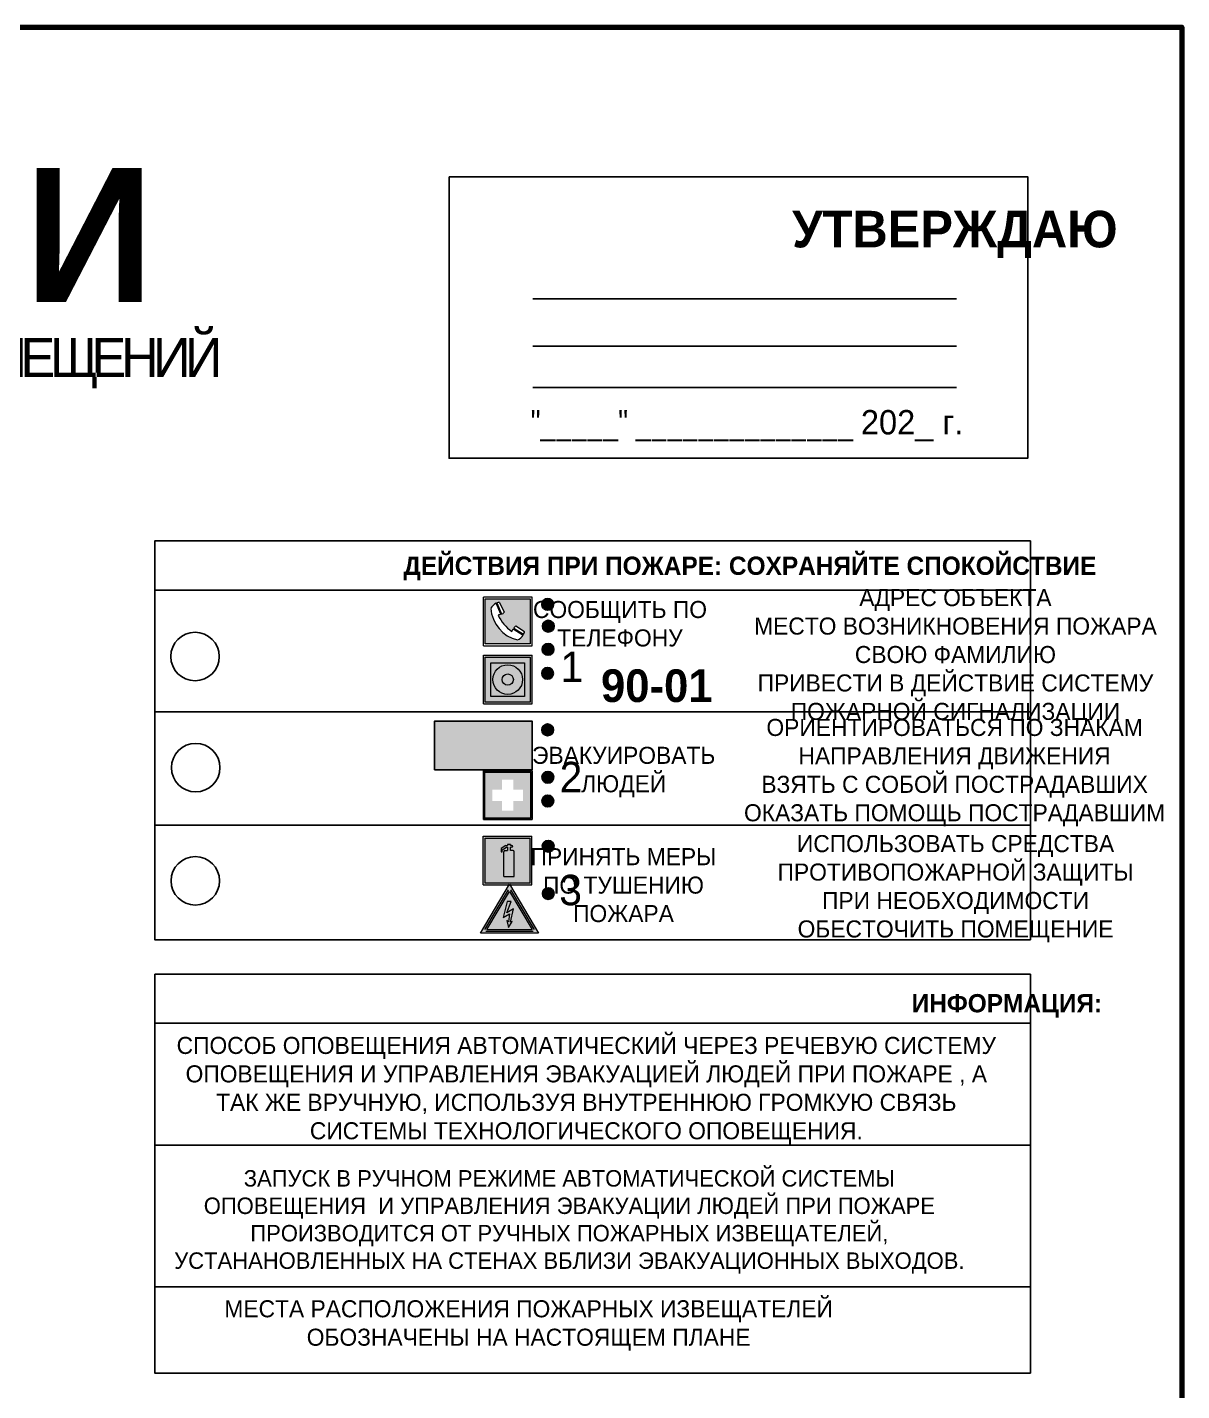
# Model space of a CAD drawing. Header units: millimetres. Extents: x 13810 to 67229, y 12374 to 21950.
# Drawn here: x 40723.1 to 40912.7, y 18863.2 to 19087 of the extents above; entities that cross this region are included whole.
import ezdxf

# ---------------------------------------------------------------- set-up
doc = ezdxf.new("R2010")
doc.units = ezdxf.units.MM
doc.styles.add('обычный', font='arial.ttf')

# ---------------------------------------------------------------- blocks, each defined once
blk = doc.blocks.new('A$C3E6D3DDE')
at = {"lineweight": 5}
h = blk.add_hatch(color=40, dxfattribs=at)
h.paths.add_polyline_path([(24.1, 1.45), (16.46, -11.35), (31.74, -11.35)])
h.paths.add_polyline_path([(24.09, -0.46), (30.03, -10.41), (18.14, -10.41)], flags=16)
h.paths.add_polyline_path([(24.54, -3.08), (23.41, -6.02), (25.13, -5.01), (24.33, -8.5), (24.82, -8.27), (23.79, -9.86), (23.4, -8.04), (23.8, -8.43), (24.04, -6.29), (22.39, -7.25), (23.44, -3.08)], flags=0)
h = blk.add_hatch(color=256, dxfattribs=at)
h.paths.add_polyline_path([(24.37, 0.03, 0.567511), (23.82, 0.03), (17.59, -10.4, 0.582454), (17.86, -10.88), (30.32, -10.88, 0.582149), (30.6, -10.4)])
h.paths.add_polyline_path([(24.09, -0.46), (18.14, -10.41), (30.03, -10.41)], flags=16)
h.paths.add_polyline_path([(24.54, -3.08), (23.41, -6.02), (25.13, -5.01), (24.33, -8.5), (24.82, -8.27), (23.79, -9.86), (23.4, -8.04), (23.8, -8.43), (24.04, -6.29), (22.39, -7.25), (23.44, -3.08)], flags=0)
h = blk.add_hatch(color=40, dxfattribs=at)
h.paths.add_polyline_path([(24.09, -0.46), (18.14, -10.41), (30.03, -10.41)])
h.paths.add_polyline_path([(24.82, -8.27), (23.79, -9.86), (23.4, -8.04), (23.8, -8.43), (24.04, -6.29), (22.39, -7.25), (23.44, -3.08), (24.54, -3.08), (23.41, -6.02), (25.13, -5.01), (24.33, -8.5)], flags=16)
at = {"color": 40, "lineweight": 5}
for p, q in [((16.46, -11.35), (24.1, 1.45)), ((24.1, 1.45), (31.74, -11.35))]:
    blk.add_line(p, q, dxfattribs=at)
at = {"lineweight": 5}
for p, q in [((17.59, -10.4), (23.82, 0.03)), ((24.37, 0.03), (30.6, -10.4)), ((18.14, -10.41), (24.09, -0.46)), ((23.44, -3.08), (22.39, -7.25)), ((23.41, -6.02), (24.54, -3.08)), ((24.54, -3.08), (23.44, -3.08)), ((24.09, -0.46), (30.03, -10.41)), ((22.39, -7.25), (24.04, -6.29)), ((25.13, -5.01), (23.41, -6.02)), ((24.04, -6.29), (23.8, -8.43)), ((24.33, -8.5), (25.13, -5.01)), ((18.14, -10.41), (30.03, -10.41)), ((23.8, -8.43), (23.4, -8.04)), ((23.4, -8.04), (23.79, -9.86)), ((23.79, -9.86), (24.82, -8.27)), ((24.82, -8.27), (24.33, -8.5)), ((17.86, -10.88), (30.32, -10.88))]:
    blk.add_line(p, q, dxfattribs=at)
at = {"color": 50, "lineweight": 5}
blk.add_line((31.74, -11.35), (16.46, -11.35), dxfattribs=at)
blk = doc.blocks.new('A$C456E1F9C')
at = {"lineweight": 5}
h = blk.add_hatch(color=242, dxfattribs=at)
h.paths.add_polyline_path([(0.51, -1.47), (0.51, -13.26), (12.29, -13.26), (12.29, -1.47)])
h.paths.add_polyline_path([(5.42, -4.95, -0.254479), (4.78, -5.4), (3.52, -2.53, -0.209735), (4.23, -2.4)], flags=16)
h.paths.add_polyline_path([(8.53, -8.6), (10.87, -10.17), (10.54, -10.76), (8.03, -9.13, -0.192251)], flags=16)
h.paths.add_polyline_path([(4.61, -5.49, 0.005518), (3.87, -5.72, 0.128647), (7.49, -10.01, 0.00809), (7.83, -9.33), (10.47, -10.97, -0.16736), (8.99, -12.25, -0.327862), (1.95, -3.95, -0.166952), (3.36, -2.62)], flags=16)
at = {"color": 242, "lineweight": 5}
for p, q in [((0, -13.77), (0, -0.97)), ((12.8, -0.97), (0, -0.97)), ((4.61, -5.49), (3.36, -2.62)), ((3.52, -2.53), (4.78, -5.4)), ((4.23, -2.4), (5.42, -4.95)), ((12.8, -13.77), (12.8, -0.97)), ((7.83, -9.33), (10.47, -10.97)), ((8.03, -9.13), (10.54, -10.76)), ((10.81, -10.12), (8.53, -8.6)), ((10.54, -10.76), (10.8, -10.3)), ((10.8, -10.3), (10.81, -10.12)), ((0, -13.77), (12.8, -13.77))]:
    blk.add_line(p, q, dxfattribs=at)
blk.add_lwpolyline([(0.51, -1.47), (12.29, -1.47), (12.29, -13.26), (0.51, -13.26)], close=True, dxfattribs=at)
for centre, radius, start, end in [((4.59, -5.34), 2.99, 114.2845, 152.1974), ((4.02, -3.27), 0.891, 76.3284, 123.7092), ((11.12, -3.31), 9.19, 183.9915, 256.6009), ((14.98, -39.1), 35.17, 107.1487, 108.4135), ((13.86, -0.94), 11.08, 205.5536, 234.8762), ((4.68, -4.59), 0.824, 276.9621, 334.0723), ((-13.31, 0.8), 23.44, 332.5487, 334.4027), ((8.94, -9.5), 0.989, 114.4092, 157.9388), ((7.87, -9.46), 3, 291.9291, 329.9329)]:
    blk.add_arc(centre, radius, start, end, dxfattribs=at)
blk = doc.blocks.new('A$C54414219')
at = {"true_color": 0xffffff}
h = blk.add_hatch(color=7, dxfattribs=at)
h.paths.add_polyline_path([(2.39, -9.45), (2.39, -18.3), (11.23, -18.3), (11.23, -9.45)], flags=0)
h.paths.add_polyline_path([(10.71, -13.87, -1), (2.92, -13.87, -1)], flags=0)
h.paths.add_polyline_path([(8.3, -13.87, -1), (5.33, -13.87, -1)], flags=0)
h.paths.add_polyline_path([(0.41, -7.47), (0.41, -20.27), (13.21, -20.27), (13.21, -7.47)])
h.paths.add_polyline_path([(0.92, -19.77), (12.71, -19.77), (12.71, -7.98), (0.92, -7.98)], flags=16)
h.paths.add_polyline_path([(11.23, -9.45), (11.23, -18.3), (2.39, -18.3), (2.39, -9.45)], flags=0)
at = {"lineweight": 5}
h = blk.add_hatch(color=242, dxfattribs=at)
h.paths.add_polyline_path([(12.71, -7.98), (0.92, -7.98), (0.92, -19.77), (12.71, -19.77)])
h.paths.add_polyline_path([(11.23, -18.3), (2.39, -18.3), (2.39, -9.45), (11.23, -9.45)], flags=16)
h.paths.add_polyline_path([(10.71, -13.87, -1), (2.92, -13.87, -1)], flags=0)
h.paths.add_polyline_path([(8.3, -13.87, -1), (5.33, -13.87, -1)], flags=0)
at = {"true_color": 0xffffff}
h = blk.add_hatch(color=7, dxfattribs=at)
h.paths.add_polyline_path([(2.39, -9.45), (2.39, -18.3), (11.23, -18.3), (11.23, -9.45)])
h.paths.add_polyline_path([(10.71, -13.87, -1), (2.92, -13.87, -1)], flags=16)
h.paths.add_polyline_path([(8.3, -13.87, -1), (5.33, -13.87, -1)], flags=0)
at = {"lineweight": 5}
h = blk.add_hatch(color=242, dxfattribs=at)
h.paths.add_polyline_path([(2.92, -13.87, 1), (10.71, -13.87, 1)])
h.paths.add_polyline_path([(8.3, -13.87, -1), (5.33, -13.87, -1)], flags=16)
at = {"color": 242, "lineweight": 5}
for p, q in [((0.41, -20.27), (0.41, -7.47)), ((0.41, -7.47), (13.21, -7.47)), ((0.41, -7.47), (13.21, -7.47)), ((13.21, -20.27), (13.21, -7.47)), ((0.41, -20.27), (13.21, -20.27))]:
    blk.add_line(p, q, dxfattribs=at)
for points in [[(0.92, -7.98), (12.71, -7.98), (12.71, -19.77), (0.92, -19.77)], [(2.39, -9.45), (11.23, -9.45), (11.23, -18.3), (2.39, -18.3)]]:
    blk.add_lwpolyline(points, close=True, dxfattribs=at)
for radius in [3.89, 1.49]:
    blk.add_circle((6.81, -13.87), radius, dxfattribs=at)
blk = doc.blocks.new('A$C32E8229D')
at = {"true_color": 0xffffff}
blk.add_hatch(color=7, dxfattribs=at).paths.add_polyline_path([(0, 0), (0, -8), (16, -8), (16, 0)])
h = blk.add_hatch(color=126)
h.paths.add_polyline_path([(0.2, -0.2), (15.8, -0.2), (15.8, -7.8), (0.2, -7.8)])
h.paths.add_polyline_path([(13.49, -2.05), (12.08, -2.05), (11.37, -2.63, 0.162397), (11.29, -2.84), (11.29, -3.63), (10.35, -3.63), (10.35, -4.05), (11.68, -4.05), (11.68, -3.48), (12.26, -4.28), (11.29, -5.1), (11.29, -6.78), (11.85, -6.78), (11.85, -5.44), (12.8, -4.64), (12.8, -5.94), (14.46, -5.94), (14.46, -5.39), (13.45, -5.39), (13.45, -3.97), (12.46, -2.59), (13.15, -2.59), (13.69, -3.34), (14.18, -3)], flags=16)
h.paths.add_polyline_path([(10.74, -1.82, 1), (11.8, -1.82, 1)], flags=16)
h.paths.add_polyline_path([(9.39, -3.59), (5.99, -3.59), (6.56, -3.03), (5.91, -3.03), (5.1, -3.83), (5.91, -4.64), (6.56, -4.64), (5.99, -4.09), (9.39, -4.09)], flags=16)
h.paths.add_polyline_path([(4.29, -1.08), (1.72, -1.08), (1.72, -6.6), (4.29, -6.6)], flags=16)
at = {"color": 126}
blk.add_lwpolyline([(16, -8), (0, -8), (0, 0), (16, 0)], close=True, dxfattribs=at)
blk = doc.blocks.new('A$C18900ED3')
h = blk.add_hatch(color=126)
h.paths.add_polyline_path([(-0.18, -0.18), (-7.02, -0.18), (-7.02, -7.02), (-0.18, -7.02)])
h.paths.add_polyline_path([(-5.89, -4.46), (-5.89, -2.77), (-4.46, -2.77), (-4.46, -1.31), (-2.77, -1.31), (-2.77, -2.77), (-1.33, -2.77), (-1.33, -4.46), (-2.77, -4.46), (-2.77, -5.89), (-4.46, -5.89), (-4.46, -4.46)], flags=16)
at = {"color": 126}
for p, q in [((-7.2, 0), (-7.2, -7.2)), ((0, 0), (-7.2, 0)), ((0, -7.2), (0, 0)), ((-7.02, -7.02), (-7.02, -0.18)), ((-7.02, -0.18), (-0.18, -0.18)), ((-0.18, -0.18), (-0.18, -7.02)), ((-7.2, -7.2), (0, -7.2)), ((-0.18, -7.02), (-7.02, -7.02))]:
    blk.add_line(p, q, dxfattribs=at)
blk = doc.blocks.new('A$C3AD82952')
at = {"true_color": 0xf5f5ff}
h = blk.add_hatch(color=7, dxfattribs=at)
h.dxf.hatch_style = 1
h.paths.add_polyline_path([(8.21, 8.73, 0.414214), (7.89, 9.05), (7.22, 9.05), (7.22, 9.92), (7.59, 9.92, 1), (7.57, 10.36), (7.22, 10.36), (7.22, 10.6), (6.43, 10.6), (6.43, 10.36), (6.01, 10.36), (4.74, 9.59), (4.74, 8.69), (4.98, 8.73), (4.98, 9.26), (6.12, 9.91), (6.43, 9.91), (6.43, 9.05), (5.76, 9.05, 0.414214), (5.44, 8.73), (5.44, 2.2), (8.21, 2.2)], flags=0)
h.paths.add_polyline_path([(12.8, 12.8), (0, 12.8), (0, 0), (12.8, 0)])
h.paths.add_polyline_path([(0.51, 12.29), (12.29, 12.29), (12.29, 0.51), (0.51, 0.51)], flags=16)
h.paths.add_polyline_path([(4.74, 9.59), (6.01, 10.36), (6.43, 10.36), (6.43, 10.6), (7.22, 10.6), (7.22, 10.36), (7.59, 10.36, -0.94586), (7.59, 9.92), (7.22, 9.92), (7.22, 9.05), (7.89, 9.05, -0.414214), (8.21, 8.73), (8.21, 2.2), (5.44, 2.2), (5.44, 8.73, -0.414214), (5.76, 9.05), (6.43, 9.05), (6.43, 9.91), (6.12, 9.91), (4.98, 9.26), (4.98, 8.73), (4.74, 8.69)], flags=0)
h = blk.add_hatch(color=242)
h.dxf.hatch_style = 1
h.paths.add_polyline_path([(12.29, 12.29), (0.51, 12.29), (0.51, 0.51), (12.29, 0.51)])
h.paths.add_polyline_path([(4.74, 8.69), (4.74, 9.59), (6.01, 10.36), (6.43, 10.36), (6.43, 10.6), (7.22, 10.6), (7.22, 10.36), (7.59, 10.36, -0.94586), (7.59, 9.92), (7.22, 9.92), (7.22, 9.05), (7.89, 9.05, -0.414214), (8.21, 8.73), (8.21, 2.2), (5.44, 2.2), (5.44, 8.73, -0.414214), (5.76, 9.05), (6.43, 9.05), (6.43, 9.91), (6.12, 9.91), (4.98, 9.26), (4.98, 8.73)], flags=16)
h = blk.add_hatch(color=7, dxfattribs=at)
h.dxf.hatch_style = 1
h.paths.add_polyline_path([(8.21, 8.73, 0.414214), (7.89, 9.05), (7.22, 9.05), (7.22, 9.92), (7.59, 9.92, 1), (7.57, 10.36), (7.22, 10.36), (7.22, 10.6), (6.43, 10.6), (6.43, 10.36), (6.01, 10.36), (4.74, 9.59), (4.74, 8.69), (4.98, 8.73), (4.98, 9.26), (6.12, 9.91), (6.43, 9.91), (6.43, 9.05), (5.76, 9.05, 0.414214), (5.44, 8.73), (5.44, 2.2), (8.21, 2.2)])
at = {"color": 242, "lineweight": 5}
for p, q in [((0, 0), (0, 12.8)), ((0, 12.8), (12.8, 12.8)), ((12.8, 0), (12.8, 12.8)), ((6.01, 10.36), (4.74, 9.59)), ((4.74, 9.59), (4.74, 8.69)), ((4.74, 8.69), (4.98, 8.73)), ((4.98, 9.26), (6.12, 9.91)), ((4.98, 8.73), (4.98, 9.26)), ((5.44, 2.2), (5.44, 8.73)), ((5.76, 9.05), (6.43, 9.05)), ((6.01, 10.36), (6.43, 10.36)), ((6.12, 9.91), (6.43, 9.91)), ((7.22, 10.6), (6.43, 10.6)), ((6.43, 10.6), (6.43, 10.36)), ((6.43, 9.91), (6.43, 9.05)), ((7.22, 10.36), (7.22, 10.6)), ((7.59, 10.36), (7.22, 10.36)), ((7.22, 9.05), (7.22, 9.92)), ((7.59, 9.92), (7.22, 9.92)), ((7.89, 9.05), (7.22, 9.05)), ((8.21, 2.2), (8.21, 8.73)), ((0, 0), (12.8, 0)), ((5.44, 2.2), (8.21, 2.2))]:
    blk.add_line(p, q, dxfattribs=at)
blk.add_lwpolyline([(0.51, 12.29), (12.29, 12.29), (12.29, 0.51), (0.51, 0.51)], close=True, dxfattribs=at)
for centre, radius, start, end in [((5.76, 8.73), 0.32, 90, 180), ((7.58, 10.14), 0.223, 273.1875, 86.8125), ((7.89, 8.73), 0.32, 0, 90)]:
    blk.add_arc(centre, radius, start, end, dxfattribs=at)

msp = doc.modelspace()

# ---------------------------------------------------------------- hatches: boundary and pattern name
at = {"lineweight": 0}
h = msp.add_hatch(color=256, dxfattribs=at)
h.dxf.hatch_style = 1
h.paths.add_polyline_path([(40807.61, 18992.27, 1), (40809.54, 18992.27, 1)])
h = msp.add_hatch(color=256, dxfattribs=at)
h.dxf.hatch_style = 1
h.paths.add_polyline_path([(40807.71, 18988.69, 1), (40809.65, 18988.69, 1)])
h = msp.add_hatch(color=256, dxfattribs=at)
h.dxf.hatch_style = 1
h.paths.add_polyline_path([(40807.68, 18984.88, 1), (40809.61, 18984.88, 1)])
h = msp.add_hatch(color=256, dxfattribs=at)
h.dxf.hatch_style = 1
h.paths.add_polyline_path([(40807.59, 18980.95, 1), (40809.52, 18980.95, 1)])
h = msp.add_hatch(color=256, dxfattribs=at)
h.dxf.hatch_style = 1
h.paths.add_polyline_path([(40807.6, 18971.68, 1), (40809.54, 18971.68, 1)])
h = msp.add_hatch(color=256, dxfattribs=at)
h.dxf.hatch_style = 1
h.paths.add_polyline_path([(40807.65, 18963.9, 1), (40809.58, 18963.9, 1)])
h = msp.add_hatch(color=256, dxfattribs=at)
h.dxf.hatch_style = 1
h.paths.add_polyline_path([(40807.64, 18960, 1), (40809.57, 18960, 1)])
h = msp.add_hatch(color=256, dxfattribs=at)
h.dxf.hatch_style = 1
h.paths.add_polyline_path([(40807.7, 18952.58, 1), (40809.63, 18952.58, 1)])
h = msp.add_hatch(color=256, dxfattribs=at)
h.dxf.hatch_style = 1
h.paths.add_polyline_path([(40807.7, 18944.81, 1), (40809.63, 18944.81, 1)])

# ---------------------------------------------------------------- linework, layer by layer
at = {"color": 2, "lineweight": 100}
msp.add_lwpolyline([(40312.67, 19086.99), (40912.67, 19086.99), (40912.67, 18691.99), (40312.67, 18691.99)], close=True, dxfattribs=at)
for points in [[(40792.39, 19062.47), (40887.39, 19062.47), (40887.39, 19016.26), (40792.39, 19016.26)], [(40744.07, 18994.63), (40887.83, 18994.63), (40887.83, 19002.68), (40744.07, 19002.68)], [(40744.07, 18994.63), (40887.83, 18994.63), (40887.83, 18937.23), (40744.07, 18937.23)]]:
    msp.add_lwpolyline(points, close=True)
for points in [[(40806.14, 19042.42), (40875.67, 19042.42)], [(40806.14, 19034.66), (40875.67, 19034.66)], [(40806.14, 19027.87), (40875.67, 19027.87)], [(40802.48, 18974.63), (40744.07, 18974.63), (40887.83, 18974.63)], [(40802.48, 18956.06), (40744.07, 18956.06), (40887.83, 18956.06)]]:
    msp.add_lwpolyline(points)
at = {"color": 0}
msp.add_lwpolyline([(40744.07, 18931.57), (40887.83, 18931.57), (40887.83, 18866.12), (40744.07, 18866.12)], close=True, dxfattribs=at)
for points in [[(40744.07, 18923.52), (40887.83, 18923.52)], [(40744.07, 18903.52), (40887.83, 18903.52)], [(40744.07, 18880.27), (40887.83, 18880.27)]]:
    msp.add_lwpolyline(points, dxfattribs=at)
for centre, radius in [((40808.58, 18992.27), 0.966), ((40808.68, 18988.69), 0.966), ((40750.69, 18983.71), 3.98), ((40808.64, 18984.88), 0.966), ((40808.56, 18980.95), 0.966), ((40808.57, 18971.68), 0.966), ((40750.79, 18965.48), 3.98), ((40808.61, 18963.9), 0.966), ((40808.6, 18960), 0.966), ((40808.66, 18952.58), 0.966), ((40750.72, 18946.9), 3.98), ((40808.67, 18944.81), 0.966)]:
    msp.add_circle(centre, radius)

# ---------------------------------------------------------------- block references
for name, p, xscale, yscale, zscale in [('A$C456E1F9C', (40798.02, 18994.09), 0.625, 0.625, 0.625), ('A$C54414219', (40797.76, 18988.6), 0.625, 0.625, 0.625), ('A$C18900ED3', (40806.02, 18964.96), 1.111111111007631, 1.111111111007631, 1.111111111007631), ('A$C3AD82952', (40797.97, 18946.22), 0.625, 0.625, 0.625), ('A$C3E6D3DDE', (40787.26, 18945.42), 0.625, 0.625, 0.625)]:
    msp.add_blockref(name, p, dxfattribs=dict(xscale=xscale, yscale=yscale, zscale=zscale))
at = {"xscale": -1}
msp.add_blockref('A$C32E8229D', (40806.02, 18973.11), dxfattribs=at)

# ---------------------------------------------------------------- texts
at = {"lineweight": 0, "style": 'обычный'}
for s, insert, char_height, width, attachment_point in [('{\\fProxima Nova Rg|b1|i0|c204|p2;ПЛАН ЭВАКУАЦИИ}', (40466.72, 19063.92), 22, 493.8901, 1), ('\\pi-18,l18,t18;{\\fProxima Nova Rg|b1|i0|c204|p2;УТВЕРЖДАЮ\\H1.1997x; }', (40875.43, 19053), 6, 126.6484, 5), ('{\\fArial Narrow|b0|i0|c204|p34;"_____" ______________ \\fProxima Nova Rg|b0|i0|c204|p2;202_ г. }', (40841.3, 19021.59), 4, 78.6503, 5), ('{\\fProxima Nova Rg|b1|i0|c204|p2;ДЕЙСТВИЯ ПРИ ПОЖАРЕ: СОХРАНЯЙТЕ СПОКОЙСТВИЕ\\H1.6644x; }', (40841.78, 18998.18), 3, 175.1736, 5), ('\\pi-8.4,l8.4,t8.4;{\\fProxima Nova Rg|b0|i0|c204|p2;АДРЕС ОБЪЕКТА\\PМЕСТО ВОЗНИКНОВЕНИЯ ПОЖАРА \\PСВОЮ ФАМИЛИЮ\\PПРИВЕСТИ В ДЕЙСТВИЕ СИСТЕМУ \\PПОЖАРНОЙ СИГНАЛИЗАЦИИ}', (40875.52, 18983.64), 2.8, 126.6484, 5), ('{\\fProxima Nova Rg|b0|i0|c204|p2;СООБЩИТЬ ПО \\PТЕЛЕФОНУ}', (40820.45, 18989.08), 2.8, 126.6484, 5), ('{\\fProxima Nova Rg|b0|i0|c204|p2;1\\H1.1667x; }', (40812.55, 18982.02), 5, 126.6484, 5), ('{\\fProxima Nova Rg|b1|i0|c204|p2;\\H1.0714x;90-01\\fProxima Nova Rg|b0|i0|c204|p2;\\H0.93331x; \\H1.3449x; }', (40826.49, 18978.89), 5, 126.6484, 5), ('\\pi-8.4,l8.4,t8.4;{\\fProxima Nova Rg|b0|i0|c204|p2;ОРИЕНТИРОВАТЬСЯ ПО ЗНАКАМ \\PНАПРАВЛЕНИЯ ДВИЖЕНИЯ\\PВЗЯТЬ С СОБОЙ ПОСТРАДАВШИХ\\PОКАЗАТЬ ПОМОЩЬ ПОСТРАДАВШИМ}', (40875.38, 18964.67), 2.8, 126.6484, 5), ('{\\fProxima Nova Rg|b0|i0|c204|p2;ЭВАКУИРОВАТЬ \\PЛЮДЕЙ}', (40821.06, 18964.76), 2.8, 126.6484, 5), ('{\\fProxima Nova Rg|b0|i0|c204|p2;2\\H1.1967x; }', (40812.4, 18963.93), 5, 126.6484, 5), ('\\pi-8.4,l8.4,t8.4;{\\fProxima Nova Rg|b0|i0|c204|p2;ИСПОЛЬЗОВАТЬ СРЕДСТВА \\PПРОТИВОПОЖАРНОЙ ЗАЩИТЫ \\PПРИ НЕОБХОДИМОСТИ \\PОБЕСТОЧИТЬ ПОМЕЩЕНИЕ}', (40875.54, 18945.6), 2.8, 126.6484, 5), ('{\\fProxima Nova Rg|b0|i0|c204|p2;ПРИНЯТЬ МЕРЫ \\PПО ТУШЕНИЮ \\PПОЖАРА}', (40821.02, 18946.18), 2.8, 126.6484, 5), ('{\\fProxima Nova Rg|b0|i0|c204|p2;3\\H1.1967x; }', (40812.34, 18945.36), 5, 126.6484, 5), ('{\\fProxima Nova Rg|b1|i0|c204|p2;ИНФОРМАЦИЯ:\\H1.1997x; }', (40883.97, 18926.38), 3, 175.1736, 5), ('{\\fProxima Nova Rg|b0|i0|c204|p2;СПОСОБ ОПОВЕЩЕНИЯ АВТОМАТИЧЕСКИЙ ЧЕРЕЗ РЕЧЕВУЮ СИСТЕМУ ОПОВЕЩЕНИЯ И УПРАВЛЕНИЯ ЭВАКУАЦИЕЙ ЛЮДЕЙ ПРИ ПОЖАРЕ , А ТАК ЖЕ ВРУЧНУЮ, ИСПОЛЬЗУЯ ВНУТРЕННЮЮ ГРОМКУЮ СВЯЗЬ СИСТЕМЫ ТЕХНОЛОГИЧЕСКОГО ОПОВЕЩЕНИЯ.}', (40814.92, 18912.48), 2.8, 137.0334, 5), ('{\\fProxima Nova Rg|b0|i0|c204|p2;\\P\\pt8.1;ЗАПУСК В РУЧНОМ РЕЖИМЕ АВТОМАТИЧЕСКОЙ СИСТЕМЫ ОПОВЕЩЕНИЯ  И УПРАВЛЕНИЯ ЭВАКУАЦИИ ЛЮДЕЙ ПРИ ПОЖАРЕ ПРОИЗВОДИТСЯ ОТ РУЧНЫХ ПОЖАРНЫХ ИЗВЕЩАТЕЛЕЙ, УСТАНАНОВЛЕННЫХ НА СТЕНАХ ВБЛИЗИ ЭВАКУАЦИОННЫХ ВЫХОДОВ. }', (40812.14, 18893.18), 2.7, 131.4512, 5), ('\\pt8.4;{\\fProxima Nova Rg|b0|i0|c204|p2;\\PМЕСТА РАСПОЛОЖЕНИЯ ПОЖАРНЫХ ИЗВЕЩАТЕЛЕЙ ОБОЗНАЧЕНЫ НА НАСТОЯЩЕМ ПЛАНЕ}', (40805.45, 18876.26), 2.8, 118.5618, 5)]:
    msp.add_mtext(s, dxfattribs=dict(at, insert=insert, char_height=char_height, width=width, attachment_point=attachment_point))
at = {"color": 0, "lineweight": 0, "insert": (40616.78, 19036.15), "char_height": 8, "width": 449.2158, "attachment_point": 5, "style": 'обычный'}
msp.add_mtext('{\\fArial Black|b1|i0|c204|p34;\\H2x;\\T0.85;  \\fArial Narrow|b0|i0|c204|p34;\\H0.8x;\\W0.9;\\P\\fProxima Nova Rg|b0|i0|c204|p2;\\H0.5x;\\W1;\\C256;ПРИ ПОЖАРЕ  ИЛИ ДРУГИХ ЧРЕЗВЫЧАЙНЫХ СИТУАЦИЯХ  ИЗ ПОМЕЩЕНИЙ \\fProxima Nova Rg|b1|i0|c204|p2;\\H1.25x;\\PЗДАНИЯ  НИЧ  НТЦ   АБК  \\fProxima Nova Rg|b1|i0|c0|p2;1\\fProxima Nova Rg|b1|i0|c204|p2; ЭТАЖ}', dxfattribs=at)

doc.saveas('drawing.dxf')
